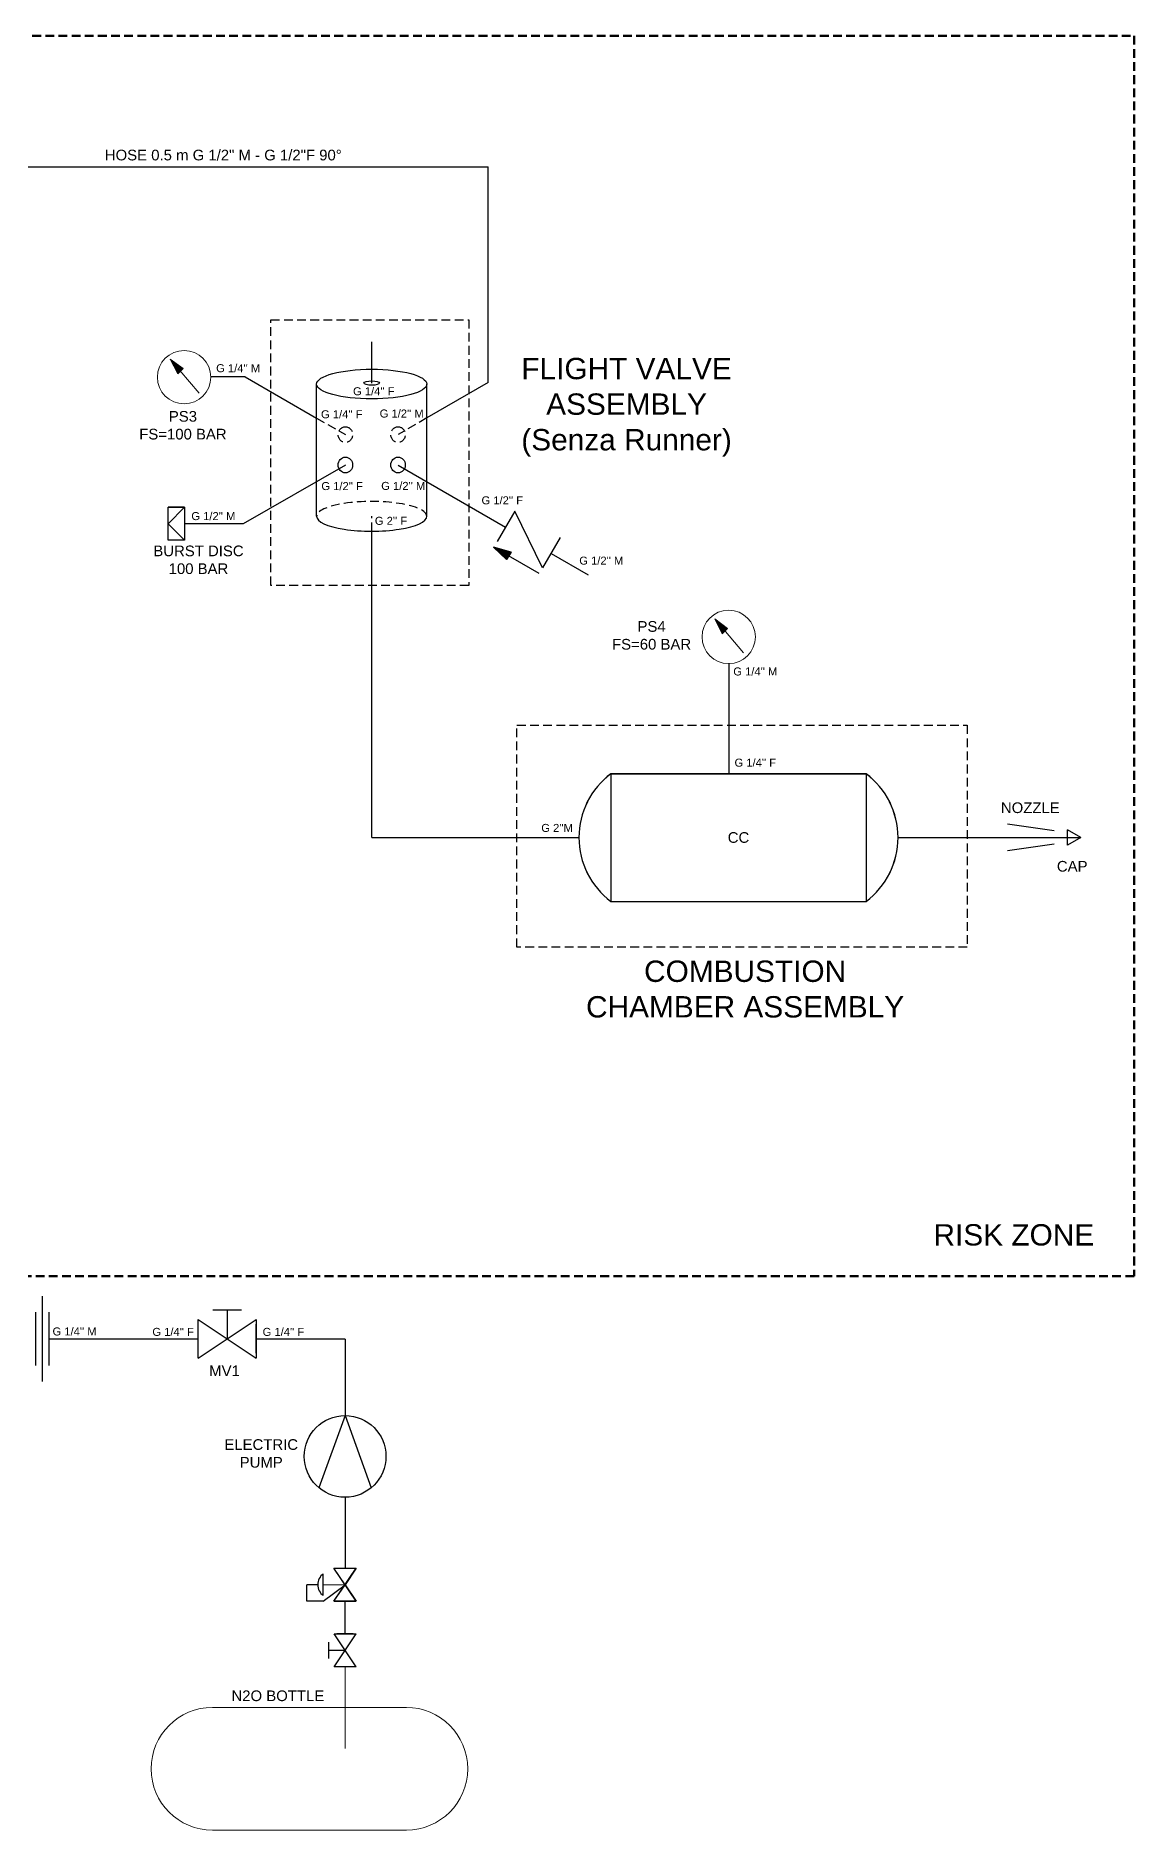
# Model space of a CAD drawing. Header units: inches. Extents: x 39.8 to 90.1, y -13.6 to 27.5.
# Drawn here: x 65.03 to 90.13, y -13.56 to 27.45 of the extents above; entities that cross this region are included whole.
import ezdxf
from ezdxf.enums import TextEntityAlignment as Align

# ---------------------------------------------------------------- set-up
doc = ezdxf.new("R2010")
doc.units = ezdxf.units.IN
doc.header["$MEASUREMENT"] = 0
doc.linetypes.add('TransientTextAxis', pattern=[0.3, 0.2, -0.1, 0, 0])
doc.layers.add('SYMS', color=7, linetype='Continuous')
doc.layers.add('WIRES', color=7, linetype='Continuous')
doc.styles.add('SIMPLEX', font='SIMPLEX')
doc.styles.add('WD', font='romans.shx')

# ---------------------------------------------------------------- blocks, each defined once
blk = doc.blocks.new('VGVA1_CHECK_VALVE1')
blk.add_hatch(color=256).paths.add_polyline_path([(-0.344, 0.379), (-0.406, 0.129), (-0.281, 0.129)])
at = {"ltscale": 3.2258}
for p, q in [((-0.344, 0.379), (-0.406, 0.129)), ((-0.344, -0.371), (-0.344, 0.379)), ((-0.344, 0.379), (-0.281, 0.129)), ((-0.25, -0.375), (0.25, 0.375)), ((0.25, 0.375), (-0.25, 0.375)), ((-0.281, 0.129), (-0.406, 0.129)), ((0.25, -0.375), (-0.25, -0.375))]:
    blk.add_line(p, q, dxfattribs=at)
at = {"ltscale": 25.4, "flags": 128}
blk.add_lwpolyline([(-0.344, 0.379), (-0.406, 0.129), (-0.281, 0.129)], close=True, dxfattribs=at)
at = {"style": 'WD'}
for tag, p, height in [('X2TERM02', (0, 0.375), 0.005), ('TERM02', (0.013, 0.395), 0.0625), ('RATING1', (0.285, -0.046), 0.125), ('DESC1', (0.285, -0.262), 0.125), ('X8TERM01', (0, -0.375), 0.005), ('TERM01', (0.024, -0.447), 0.0625), ('DESC2', (0.285, -0.446), 0.125), ('DESC3', (0.285, -0.636), 0.125), ('WDTAGALT', (0.285, -0.809), 0.125)]:
    blk.add_attdef(tag, p, '', height=height, dxfattribs=at)
blk.add_attdef('XREF', text='', height=0.0625, rotation=0.0625, dxfattribs=at).set_placement((0.379, 0.352), align=Align.TOP_CENTER)
at = {"style": 'WD', "flags": 1}
for tag, p in [('INST', (-0.432, 0.099)), ('LOC', (-0.432, -0.077)), ('TAG1', (-0.432, -0.266))]:
    blk.add_attdef(tag, text='', height=0.125, dxfattribs=at).set_placement(p, align=Align.RIGHT)
for tag, p in [('WDTYPE', (-0.414, -0.343)), ('FAMILY', (-0.407, -0.379)), ('CAT', (-0.407, -0.423)), ('MFG', (-0.405, -0.454)), ('ASSYCODE', (-0.377, -0.483))]:
    blk.add_attdef(tag, text='', height=0.01, dxfattribs=at).set_placement(p, align=Align.CENTER)
blk = doc.blocks.new('HMT1_PRESSURE_GAUGE')
blk.add_hatch(color=7).paths.add_polyline_path([(-0.13, 0.17), (-0.06, 0.03), (-0.01, 0.08)])
at = {"color": 7, "linetype": 'Continuous', "lineweight": 0, "ltscale": 645.15999}
for p, q in [((-0.13, 0.17), (0.14, -0.15)), ((-0.13, 0.17), (-0.06, 0.03)), ((-0.13, 0.17), (-0.01, 0.08)), ((-0.06, 0.03), (-0.01, 0.08))]:
    blk.add_line(p, q, dxfattribs=at)
at = {"color": 255, "linetype": 'Continuous', "lineweight": 0, "ltscale": 25.4, "flags": 128}
blk.add_lwpolyline([(-0.13, 0.17), (-0.06, 0.03), (-0.01, 0.08)], close=True, dxfattribs=at)
at = {"color": 7, "linetype": 'Continuous', "lineweight": 0, "ltscale": 645.15999}
blk.add_circle((0, 0), 0.25, dxfattribs=at)
at = {"style": 'WD', "width": 0.7}
for tag, p in [('INST', (-0.01, 0.531)), ('TAG1', (-0.01, 0.281)), ('LOC', (-0.01, 0.406)), ('DESC1', (0.021, -0.375)), ('DESC2', (0.021, -0.5)), ('WDTAGALT', (0.021, -0.75)), ('DESC3', (0.021, -0.625))]:
    blk.add_attdef(tag, text='', height=0.0938, dxfattribs=at).set_placement(p, align=Align.CENTER)
blk.add_attdef('TERM01', text='', height=0.0625, dxfattribs=at).set_placement((-0.281, 0.031), align=Align.RIGHT)
at = {"style": 'WD'}
for tag, p, height, flags in [('X4TERM01', (-0.25, 0), 0.005, 1), ('X1TERM02', (0.25, 0), 0.005, 1), ('FAMILY', (-0.052, -0.062), 0.01, 9), ('WDBLKNAM', (-0.052, -0.187), 0.01, 9)]:
    blk.add_attdef(tag, p, '', height=height, dxfattribs=dict(at, flags=flags))
at = {"flags": 1}
blk.add_attdef('WDTYPE', (0.094, 0.094), '', height=0.01, dxfattribs=at)
at = {"style": 'WD', "width": 0.7}
for tag, p, height in [('TERM02', (0.281, 0.031), 0.0625), ('RATING1', (0.281, -0.187), 0.0938)]:
    blk.add_attdef(tag, p, '', height=height, dxfattribs=at)
at = {"style": 'WD'}
blk.add_attdef('XREF', text='', height=0.0625, dxfattribs=at).set_placement((-0.281, -0.156), align=Align.RIGHT)
at = {"linetype": 'Continuous', "style": 'WD', "flags": 9}
for tag, p in [('ASSYCODE', (-0.052, -0.156)), ('CAT', (-0.052, -0.094)), ('MFG', (-0.052, -0.125))]:
    blk.add_attdef(tag, p, '', height=0.01, dxfattribs=at)
blk = doc.blocks.new('HGVA1_RUPTURE_DISK_PRES')
at = {"ltscale": 3.2258}
for p, q in [((-0.375, 0), (0.375, 0)), ((-0.375, -0.375), (-0.375, 0)), ((0, 0), (-0.375, -0.375)), ((0, 0), (0.375, -0.375)), ((0.375, -0.375), (0.375, 0))]:
    blk.add_line(p, q, dxfattribs=at)
at = {"ltscale": 25.4, "flags": 128}
blk.add_lwpolyline([(-0.375, 0), (0.375, 0), (0.375, -0.375), (-0.375, -0.375)], close=True, dxfattribs=at)
at = {"style": 'WD', "flags": 1}
for tag, p in [('INST', (-0.45, 0.29)), ('TAG1', (-0.449, -0.076)), ('LOC', (-0.45, 0.108))]:
    blk.add_attdef(tag, text='', height=0.125, dxfattribs=at).set_placement(p, align=Align.RIGHT)
at = {"style": 'WD'}
for tag, p, height in [('X2TERM02', (0, 0), 0.005), ('TERM02', (0.017, 0.012), 0.0625), ('X8TERM01', (0, -0.375), 0.005), ('TERM01', (0.028, -0.463), 0.0625), ('RATING1', (0.388, -0.187), 0.125), ('DESC1', (0.388, -0.375), 0.125), ('WDTAGALT', (0.388, -0.918), 0.125), ('DESC2', (0.388, -0.559), 0.125), ('DESC3', (0.388, -0.749), 0.125)]:
    blk.add_attdef(tag, p, '', height=height, dxfattribs=at)
blk.add_attdef('XREF', text='', height=0.0625, rotation=0.0625, dxfattribs=at).set_placement((0.526, 0.043), align=Align.TOP_CENTER)
at = {"style": 'WD', "flags": 1}
for tag, p in [('FAMILY', (-0.626, -0.321)), ('CAT', (-0.626, -0.365)), ('WDTYPE', (-0.612, -0.274)), ('MFG', (-0.625, -0.397)), ('ASSYCODE', (-0.597, -0.426))]:
    blk.add_attdef(tag, text='', height=0.01, dxfattribs=at).set_placement(p, align=Align.CENTER)
blk = doc.blocks.new('HV1_HOR_VESSEL')
at = {"ltscale": 3.2258}
for p, q in [((-0.75, 0.375), (0.75, 0.375)), ((-0.75, 0.375), (-0.75, -0.375)), ((0.75, 0.375), (0.75, -0.375)), ((-0.75, -0.375), (0.75, -0.375))]:
    blk.add_line(p, q, dxfattribs=at)
at = {"ltscale": 25.4, "flags": 128}
blk.add_lwpolyline([(0.75, 0.375), (-0.75, 0.375, 0.5), (-0.75, -0.375), (0.75, -0.375, 0.5)], format="xyb", close=True, dxfattribs=at)
at = {"ltscale": 3.2258}
for centre, start, end in [((-0.469, 0), 126.8699, 233.1301), ((0.469, 0), 306.8699, 53.1301)]:
    blk.add_arc(centre, 0.469, start, end, dxfattribs=at)
at = {"style": 'WD', "flags": 1}
for tag, p in [('FAMILY', (-0.939, 0.416)), ('WDTYPE', (-1.112, 0.355)), ('CAT', (-0.942, 0.384)), ('MFG', (-0.94, 0.349)), ('ASSYCODE', (-0.912, 0.314))]:
    blk.add_attdef(tag, text='', height=0.01, dxfattribs=at).set_placement(p, align=Align.CENTER)
at = {"style": 'WD'}
for tag, p, height in [('TERM04', (0.018, 0.384), 0.0625), ('X2TERM04', (0, 0.375), 0.005), ('X4TERM01', (-0.936, 0), 0.005), ('X1TERM03', (0.936, 0), 0.005), ('TERM03', (0.961, 0.027), 0.0625), ('RATING1', (0.964, -0.213), 0.125), ('DESC1', (0.964, -0.43), 0.125), ('X8TERM02', (0, -0.375), 0.005), ('TERM02', (-0.002, -0.479), 0.0625), ('DESC2', (0.964, -0.614), 0.125), ('DESC3', (0.964, -0.803), 0.125), ('WDTAGALT', (0.975, -0.991), 0.125)]:
    blk.add_attdef(tag, p, '', height=height, dxfattribs=at)
blk.add_attdef('XREF', (0.866, 0.358), '', height=0.0625, rotation=0.0625, dxfattribs=at)
for tag, p in [('INST', (0.038, 0.126)), ('LOC', (0.027, -0.057)), ('TAG1', (0.026, -0.242))]:
    blk.add_attdef(tag, text='', height=0.125, dxfattribs=at).set_placement(p, align=Align.CENTER)
blk.add_attdef('TERM01', text='', height=0.0625, dxfattribs=at).set_placement((-0.979, 0.021), align=Align.RIGHT)
blk = doc.blocks.new('VMT1_PRESSURE_GAUGE')
blk.add_hatch(color=7).paths.add_polyline_path([(-0.13, 0.17), (-0.06, 0.03), (-0.01, 0.08)])
at = {"color": 7, "linetype": 'Continuous', "lineweight": 0, "ltscale": 645.15999}
for p, q in [((-0.13, 0.17), (0.14, -0.15)), ((-0.13, 0.17), (-0.06, 0.03)), ((-0.13, 0.17), (-0.01, 0.08)), ((-0.06, 0.03), (-0.01, 0.08))]:
    blk.add_line(p, q, dxfattribs=at)
at = {"color": 255, "linetype": 'Continuous', "lineweight": 0, "ltscale": 25.4, "flags": 128}
blk.add_lwpolyline([(-0.13, 0.17), (-0.06, 0.03), (-0.01, 0.08)], close=True, dxfattribs=at)
at = {"color": 7, "linetype": 'Continuous', "lineweight": 0, "ltscale": 645.15999}
blk.add_circle((0, 0), 0.25, dxfattribs=at)
at = {"style": 'WD', "width": 0.7}
for tag, p, height in [('TERM01', (0.031, 0.281), 0.0625), ('INST', (0.275, 0.156), 0.0938), ('TAG1', (0.275, -0.094), 0.0938), ('LOC', (0.275, 0.031), 0.0938), ('RATING1', (0.219, -0.25), 0.0938), ('TERM02', (0.031, -0.344), 0.0625)]:
    blk.add_attdef(tag, p, '', height=height, dxfattribs=at)
for tag, p in [('DESC1', (-0.287, 0.187)), ('DESC2', (-0.287, 0.062)), ('DESC3', (-0.287, -0.063)), ('WDTAGALT', (-0.287, -0.188))]:
    blk.add_attdef(tag, text='', height=0.0938, dxfattribs=at).set_placement(p, align=Align.RIGHT)
at = {"style": 'WD'}
for tag, p, height, flags in [('X2TERM01', (0, 0.25), 0.005, 1), ('FAMILY', (-0.094, -0.094), 0.01, 9), ('WDBLKNAM', (-0.095, -0.219), 0.01, 9), ('X8TERM02', (0, -0.25), 0.005, 1)]:
    blk.add_attdef(tag, p, '', height=height, dxfattribs=dict(at, flags=flags))
at = {"flags": 1}
blk.add_attdef('WDTYPE', (0.094, 0.062), '', height=0.01, dxfattribs=at)
at = {"linetype": 'Continuous', "style": 'WD', "flags": 9}
for tag, p in [('CAT', (-0.094, -0.125)), ('MFG', (-0.094, -0.156)), ('ASSYCODE', (-0.094, -0.188))]:
    blk.add_attdef(tag, p, '', height=0.01, dxfattribs=at)
at = {"style": 'WD'}
blk.add_attdef('XREF', text='', height=0.0625, dxfattribs=at).set_placement((-0.25, -0.281), align=Align.RIGHT)
blk = doc.blocks.new('HNZ1_NOZEL')
for p, q in [((0, 0), (0.75, 0)), ((0.5, 0.062), (0.062, 0.125)), ((0.625, -0.072), (0.625, 0.072)), ((0.75, 0), (0.625, 0.072)), ((0.75, 0), (0.625, -0.072)), ((0.5, -0.062), (0.062, -0.125))]:
    blk.add_line(p, q)
at = {"style": 'WD', "width": 0.625}
for tag, p in [('INST', (0.344, 0.531)), ('TAG1', (0.344, 0.219)), ('LOC', (0.344, 0.375)), ('DESC1', (0.344, -0.312)), ('DESC2', (0.344, -0.469)), ('DESC3', (0.344, -0.625)), ('WDTAGALT', (0.344, -0.781))]:
    blk.add_attdef(tag, text='', height=0.125, dxfattribs=at).set_placement(p, align=Align.CENTER)
blk.add_attdef('TERM01', text='', height=0.0625, dxfattribs=at).set_placement((0, 0.031), align=Align.RIGHT)
at = {"style": 'WD'}
for tag, p, height, flags in [('X4TERM01', (0, 0), 0.005, 1), ('WDTYPE', (0.062, 0.062), 0.01, 1), ('WDBLKNAM', (0.779, -0.063), 0.01, 9), ('FAMILY', (0.781, -0.094), 0.01, 9)]:
    blk.add_attdef(tag, p, '', height=height, dxfattribs=dict(at, flags=flags))
at = {"style": 'WD', "width": 0.625}
blk.add_attdef('RATING1', (0.812, -0.031), '', height=0.125, dxfattribs=at)
at = {"style": 'WD'}
blk.add_attdef('XREF', text='', height=0.0625, dxfattribs=at).set_placement((-0.063, -0.156), align=Align.RIGHT)
at = {"linetype": 'Continuous', "style": 'WD', "flags": 9}
for tag, p in [('CAT', (0.781, -0.125)), ('MFG', (0.781, -0.156)), ('ASSYCODE', (0.781, -0.188))]:
    blk.add_attdef(tag, p, '', height=0.01, dxfattribs=at)
blk = doc.blocks.new('HTK1_PRESSURIZED_RESERVOIR')
at = {"color": 7, "linetype": 'Continuous', "lineweight": 0, "ltscale": 645.15999}
for p, q in [((0, -0.25), (0, 0)), ((-0.4062, -0.1246), (0.1875, -0.1246)), ((-0.4062, -0.5004), (0.1875, -0.5004))]:
    blk.add_line(p, q, dxfattribs=at)
for centre, start, end in [((-0.4062, -0.3125), 90, 270), ((0.1875, -0.3125), 270, 90)]:
    blk.add_arc(centre, 0.1879, start, end, dxfattribs=at)
at = {"style": 'WD', "width": 0.7}
for tag, p in [('INST', (-0.0708, 0.2187)), ('LOC', (-0.0708, 0.0625)), ('TAG1', (-0.0708, -0.0938))]:
    blk.add_attdef(tag, text='', height=0.125, dxfattribs=at).set_placement(p, align=Align.RIGHT)
at = {"style": 'WD'}
for tag, p, height, flags in [('X2TERM01', (0, 0), 0.005, 1), ('FAMILY', (-0.2583, -0.25), 0.01, 9), ('WDBLKNAM', (-0.2589, -0.375), 0.01, 9)]:
    blk.add_attdef(tag, p, '', height=height, dxfattribs=dict(at, flags=flags))
at = {"style": 'WD', "width": 0.7}
for tag, p, height in [('TERM01', (0.0312, -0.0938), 0.0625), ('RATING1', (0.4062, -0.375), 0.125)]:
    blk.add_attdef(tag, p, '', height=height, dxfattribs=at)
at = {"linetype": 'Continuous', "style": 'WD', "flags": 9}
for tag, p in [('CAT', (-0.2583, -0.2813)), ('MFG', (-0.2583, -0.3125)), ('ASSYCODE', (-0.2583, -0.3438))]:
    blk.add_attdef(tag, p, '', height=0.01, dxfattribs=at)
at = {"style": 'WD'}
blk.add_attdef('XREF', text='', height=0.0625, dxfattribs=at).set_placement((-0.625, -0.375), align=Align.RIGHT)
at = {"flags": 1}
blk.add_attdef('WDTYPE', (-0.2583, -0.4375), '', height=0.01, dxfattribs=at)
at = {"style": 'WD', "width": 0.7}
for tag, p in [('DESC1', (-0.1333, -0.6563)), ('DESC2', (-0.1333, -0.8125)), ('DESC3', (-0.1333, -1)), ('WDTAGALT', (-0.1333, -1.1563))]:
    blk.add_attdef(tag, text='', height=0.125, dxfattribs=at).set_placement(p, align=Align.CENTER)
blk = doc.blocks.new('VGVA1_BACK_PRESS_REG')
at = {"ltscale": 3.2258}
for p, q in [((-0.875, -0.375), (-0.875, 0)), ((-0.625, 0), (-0.875, 0)), ((-0.5, -0.375), (0, 0)), ((-0.254, -0.375), (0.254, 0.375)), ((0.254, -0.375), (-0.254, 0.375)), ((-0.254, 0.375), (0.254, 0.375)), ((-0.5, -0.375), (-0.875, -0.375)), ((-0.254, -0.375), (0.254, -0.375))]:
    blk.add_line(p, q, dxfattribs=at)
at = {"color": 7, "linetype": 'Continuous', "lineweight": 0, "ltscale": 3.2258}
for p, q in [((-0.5, -0.25), (-0.5, 0.25)), ((0, 0), (-0.5, 0))]:
    blk.add_line(p, q, dxfattribs=at)
at = {"ltscale": 25.4}
for p, q in [((-0.5, -0.25), (-0.5, 0.25)), ((-0.254, 0.375), (0.254, 0.375)), ((0, 0), (-0.254, 0.375)), ((-0.254, -0.375), (0, 0)), ((0.254, 0.375), (0, 0)), ((0, 0), (0.254, -0.375)), ((0.254, -0.375), (-0.254, -0.375))]:
    blk.add_line(p, q, dxfattribs=at)
at = {"color": 7, "linetype": 'Continuous', "lineweight": 0, "ltscale": 3.2258}
blk.add_arc((-0.312, 0), 0.312, 126.8699, 233.1301, dxfattribs=at)
at = {"ltscale": 25.4}
blk.add_arc((-0.312, 0), 0.312, 126.8699, 233.1301, dxfattribs=at)
at = {"style": 'WD', "flags": 1}
for tag, p in [('TAG1', (-0.725, 0.323)), ('INST', (-0.697, 0.693)), ('LOC', (-0.715, 0.532))]:
    blk.add_attdef(tag, text='', height=0.125, dxfattribs=at).set_placement(p, align=Align.RIGHT)
at = {"style": 'WD'}
for tag, p, height in [('TERM01', (0.028, 0.391), 0.0625), ('X4TERM03', (-0.875, 0), 0.005), ('TERM03', (-0.847, 0.016), 0.0625), ('X2TERM01', (0, 0.375), 0.005), ('RATING1', (0.3, 0.011), 0.125), ('X8TERM02', (0, -0.375), 0.005), ('TERM02', (0.038, -0.449), 0.0625), ('DESC1', (0.3, -0.205), 0.125), ('DESC2', (0.3, -0.389), 0.125), ('WDTAGALT', (0.3, -0.769), 0.125), ('DESC3', (0.3, -0.579), 0.125)]:
    blk.add_attdef(tag, p, '', height=height, dxfattribs=at)
blk.add_attdef('XREF', text='', height=0.0625, rotation=0.0625, dxfattribs=at).set_placement((0.389, 0.375), align=Align.TOP_CENTER)
at = {"style": 'WD', "flags": 1}
for tag, p in [('FAMILY', (-0.813, -0.438)), ('CAT', (-0.813, -0.482)), ('MFG', (-0.811, -0.514)), ('ASSYCODE', (-0.783, -0.543)), ('WDTYPE', (-0.687, -0.477))]:
    blk.add_attdef(tag, text='', height=0.01, dxfattribs=at).set_placement(p, align=Align.CENTER)
blk = doc.blocks.new('VGVA1_SCREW_DOWN_VALVE')
for p, q in [((0.25, -0.375), (-0.25, 0.375)), ((-0.25, -0.375), (0.25, 0.375)), ((-0.25, 0.375), (0.25, 0.375)), ((0.187, 0.375), (-0.188, 0.375)), ((-0.375, -0.188), (-0.375, 0.187)), ((-0.375, 0), (0, 0)), ((0.25, -0.375), (-0.25, -0.375)), ((0.187, -0.375), (-0.188, -0.375))]:
    blk.add_line(p, q)
at = {"style": 'WD', "width": 0.7, "flags": 1}
blk.add_attdef('TAG1', text='', height=0.125, dxfattribs=at).set_placement((-0.476, 0.108), align=Align.RIGHT)
at = {"style": 'WD'}
for tag, p, height in [('X2TERM02', (0, 0.375), 0.005), ('TERM02', (0.009, 0.388), 0.0625), ('RATING1', (0.272, -0.134), 0.125), ('DESC1', (0.272, -0.35), 0.125), ('X8TERM01', (0, -0.375), 0.005), ('TERM01', (0.026, -0.447), 0.0625), ('DESC2', (0.272, -0.534), 0.125), ('DESC3', (0.272, -0.724), 0.125), ('WDTAGALT', (0.272, -0.9), 0.125)]:
    blk.add_attdef(tag, p, '', height=height, dxfattribs=at)
blk.add_attdef('XREF', text='', height=0.0625, rotation=0.0625, dxfattribs=at).set_placement((0.4, 0.326), align=Align.TOP_CENTER)
at = {"style": 'WD', "width": 0.7}
for tag, p in [('INST', (-0.476, -0.068)), ('LOC', (-0.476, -0.235))]:
    blk.add_attdef(tag, text='', height=0.125, dxfattribs=at).set_placement(p, align=Align.RIGHT)
at = {"style": 'WD', "flags": 1}
for tag, p in [('WDTYPE', (-0.168, -0.021)), ('FAMILY', (-0.158, -0.04)), ('CAT', (-0.158, -0.085)), ('MFG', (-0.157, -0.116)), ('ASSYCODE', (-0.129, -0.145))]:
    blk.add_attdef(tag, text='', height=0.01, dxfattribs=at).set_placement(p, align=Align.CENTER)
blk = doc.blocks.new('VFI1_UNION')
at = {"ltscale": 3.2258}
for p, q in [((-0.4, -0.063), (0.4, -0.063)), ((-0.25, 0), (0.25, 0)), ((-0.25, -0.125), (0.25, -0.125))]:
    blk.add_line(p, q, dxfattribs=at)
at = {"style": 'WD'}
blk.add_attdef('WDTAGALT', text='', height=0.125, dxfattribs=at).set_placement((-0.035, 0.116), align=Align.RIGHT)
for tag, p, height in [('RATING1', (0.136, 0.123), 0.125), ('X2TERM02', (0, 0), 0.005), ('TERM02', (0.008, 0.013), 0.0625), ('X8TERM01', (0, -0.125), 0.005), ('TERM01', (0.017, -0.206), 0.0625), ('DESC1', (-0.937, -0.297), 0.125), ('DESC2', (-0.937, -0.481), 0.125), ('DESC3', (-0.937, -0.671), 0.125)]:
    blk.add_attdef(tag, p, '', height=height, dxfattribs=at)
at = {"style": 'WD', "flags": 1}
for tag, height, p in [('WDTYPE', 0.01, (0.506, -0.167)), ('FAMILY', 0.01, (0.614, -0.146)), ('INST', 0.125, (0.078, -0.384)), ('CAT', 0.01, (0.614, -0.19)), ('MFG', 0.01, (0.615, -0.222)), ('ASSYCODE', 0.01, (0.643, -0.251)), ('LOC', 0.125, (0.054, -0.545)), ('TAG1', 0.125, (0.072, -0.755))]:
    blk.add_attdef(tag, text='', height=height, dxfattribs=at).set_placement(p, align=Align.CENTER)
at = {"style": 'WD'}
blk.add_attdef('XREF', text='', height=0.0625, rotation=0.0625, dxfattribs=at).set_placement((0.597, -0.011), align=Align.TOP_CENTER)

msp = doc.modelspace()

# ---------------------------------------------------------------- linework, layer by layer
for p, q in [((60.145, 24.461), (75.366, 24.461)), ((75.366, 19.526), (75.366, 24.461)), ((72.706, 19.515), (72.706, 20.461)), ((69.814, 19.66), (69.036, 19.66)), ((69.814, 19.66), (71.447, 18.717)), ((71.447, 16.47), (71.447, 19.499)), ((75.366, 19.526), (73.966, 18.718)), ((73.966, 16.47), (73.966, 19.493)), ((72.104, 17.643), (69.77, 16.295)), ((73.308, 17.643), (75.765, 16.224)), ((69.77, 16.295), (68.426, 16.295)), ((72.706, 10.762), (72.706, 16.13)), ((76.804, 15.624), (77.65, 15.136)), ((80.878, 10.586), (80.878, 13.105)), ((72.706, 9.128), (72.706, 10.762)), ((72.706, 9.128), (77.443, 9.128)), ((84.734, 9.128), (88.61, 9.128)), ((68.742, -2.335), (65.336, -2.334)), ((69.416, -2.335), (69.39, -2.335)), ((72.098, -2.336), (70.064, -2.335)), ((72.098, -4.081), (71.498, -5.73)), ((72.098, -4.081), (72.695, -5.733))]:
    msp.add_line(p, q)
at = {"linetype": 'TransientTextAxis'}
for p, q in [((71.447, 18.717), (72.104, 18.338)), ((73.966, 18.718), (73.308, 18.338)), ((72.706, 16.13), (72.706, 16.47))]:
    msp.add_line(p, q, dxfattribs=at)
at = {"color": 240, "linetype": 'TransientTextAxis', "lineweight": 200, "true_color": 0xed1f24}
msp.add_lwpolyline([(39.75, 27.45), (90.129, 27.45), (90.129, -0.898), (39.75, -0.898)], close=True, dxfattribs=at)
at = {"color": 30, "linetype": 'TransientTextAxis', "true_color": 0xf8991e}
for points in [[(70.402, 20.963), (74.923, 20.963), (74.923, 14.892), (70.402, 14.892)], [(76.026, 11.696), (86.316, 11.696), (86.316, 6.624), (76.026, 6.624)]]:
    msp.add_lwpolyline(points, close=True, dxfattribs=at)
msp.add_circle((72.098, -5.015), 0.934)
for centre, major_axis, ratio in [((72.706, 19.492), (-1.259, 0), 0.269859), ((72.706, 19.515), (-0.178, 0), 0.269917), ((72.104, 17.643), (0, 0.18), 0.915912), ((73.308, 17.643), (0, 0.18), 0.915912)]:
    msp.add_ellipse(centre, major_axis=major_axis, ratio=ratio)
at = {"linetype": 'TransientTextAxis'}
for centre in [(72.104, 18.338), (73.308, 18.338)]:
    msp.add_ellipse(centre, major_axis=(0, 0.18), ratio=0.915912, dxfattribs=at)
msp.add_ellipse((72.706, 16.47), major_axis=(1.259, 0), ratio=0.269859, start_param=6.282429, end_param=9.426756, dxfattribs=at)
msp.add_ellipse((72.706, 16.47), major_axis=(-1.259, 0), ratio=0.269859, start_param=6.282429, end_param=9.426756)
at = {"layer": 'WIRES'}
for p, q in [((72.098, -2.336), (72.098, -4.081)), ((72.098, -5.949), (72.098, -7.572)), ((72.098, -9.072), (72.098, -8.322))]:
    msp.add_line(p, q, dxfattribs=at)

# ---------------------------------------------------------------- block references
at = {"layer": 'SYMS'}
for name, p, xscale, yscale, zscale in [('HMT1_PRESSURE_GAUGE', (68.419, 19.65), 2.438902001164822, 2.438902001164822, 2.438902001164822), ('VMT1_PRESSURE_GAUGE', (80.864, 13.714), 2.438902001164822, 2.438902001164822, 2.438902001164822), ('HV1_HOR_VESSEL', (81.088, 9.128), 3.888556715438851, 3.888556715438851, 3.888556715438851), ('HNZ1_NOZEL', (87.088, 9.128), 2.434075251804286, 2.434075251804286, 2.434075251804286), ('HTK1_PRESSURIZED_RESERVOIR', (72.098, -9.822), 7.462734260569758, 7.462734260569758, 7.462734260569758)]:
    msp.add_blockref(name, p, dxfattribs=dict(at, xscale=xscale, yscale=yscale, zscale=zscale))
at = {"layer": 'SYMS', "rotation": 90}
msp.add_blockref('HGVA1_RUPTURE_DISK_PRES', (68.051, 16.302), dxfattribs=at)
at = {"layer": 'SYMS'}
for name, p, xscale, yscale, zscale, rotation in [('VGVA1_CHECK_VALVE1', (76.293, 15.939), 1.6, 1.6, 2, 59.99999999999999), ('VFI1_UNION', (65.031, -2.326), 2.438902001164822, 2.438902001164822, 2.438902001164822, 90), ('VGVA1_SCREW_DOWN_VALVE', (69.403, -2.326), 1.763562869648922, 1.763562869648922, 1.763562869648922, 270)]:
    msp.add_blockref(name, p, dxfattribs=dict(at, xscale=xscale, yscale=yscale, zscale=zscale, rotation=rotation))
for name, p in [('VGVA1_BACK_PRESS_REG', (72.098, -7.947)), ('VGVA1_SCREW_DOWN_VALVE', (72.098, -9.447))]:
    msp.add_blockref(name, p, dxfattribs=at)

# ---------------------------------------------------------------- texts
at = {"color": 1, "attachment_point": 5, "style": 'SIMPLEX'}
for s, width, heights, insert, char_height in [('\\A1;{\\fArial|b0|i0|c0|p34;\\C152;\\c12285479;HOSE 0.5 m G 1/2" M - G 1/2"F 90°}', 7.70294, [0.417], (69.314, 24.725), 0.24389), ('{\\fArial|b0|i0|c0|p34;\\C30;\\c2005496;FLIGHT VALVE ASSEMBLY\\P(Senza Runner)}', 6.69679, [0], (78.53, 18.961), 0.48778), ("\\A1;{\\fArial|b0|i0|c0|p34;\\C85;\\c4766296;G 1/4'' M}", 1.24657, [0], (69.654, 19.854), 0.18292), ("\\A1;{\\fArial|b0|i0|c0|p34;\\C85;\\c4766296;G 1/4'' F}", 1.24657, [0], (72.754, 19.327), 0.18292), ('{\\fArial|b0|i0|c0|p34;\\C152;\\c12285479;PS3\\PFS=100 BAR}', 3.62001, [0], (68.392, 18.55), 0.24389), ("\\A1;{\\fArial|b0|i0|c0|p34;\\C85;\\c4766296;G 1/4'' F}", 1.24657, [0], (72.022, 18.801), 0.18292), ("\\A1;{\\fArial|b0|i0|c0|p34;\\C85;\\c4766296;G 1/2'' M}", 1.24657, [0], (73.391, 18.818), 0.18292), ("\\A1;{\\fArial|b0|i0|c0|p34;\\C85;\\c4766296;G 1/2'' F}", 1.18659, [0], (72.03, 17.16), 0.18292), ("\\A1;{\\fArial|b0|i0|c0|p34;\\C85;\\c4766296;G 1/2'' M}", 1.24657, [0], (73.426, 17.164), 0.18292), ("\\A1;{\\fArial|b0|i0|c0|p34;\\C85;\\c4766296;G 1/2'' F}", 1.24657, [0], (75.69, 16.834), 0.18292), ("\\A1;{\\fArial|b0|i0|c0|p34;\\C85;\\c4766296;G 1/2'' M}", 1.24657, [0], (69.087, 16.474), 0.18292), ("\\A1;{\\fArial|b0|i0|c0|p34;\\C85;\\c4766296;G 2'' F}", 1.24657, [0], (73.146, 16.366), 0.18292), ('{\\fArial|b0|i0|c0|p34;\\C152;\\c12285479;BURST DISC\\P100 BAR}', 3.62001, [0], (68.747, 15.475), 0.24389), ("\\A1;{\\fArial|b0|i0|c0|p34;\\C85;\\c4766296;G 1/2'' M}", 1.24657, [0], (77.952, 15.456), 0.18292), ('{\\fArial|b0|i0|c0|p34;\\C152;\\c12285479;PS4\\PFS=60 BAR}', 3.62001, [0], (79.102, 13.748), 0.24389), ("\\A1;{\\fArial|b0|i0|c0|p34;\\C85;\\c4766296;G 1/4'' M}", 1.24657, [0], (81.472, 12.923), 0.18292), ("\\A1;{\\fArial|b0|i0|c0|p34;\\C85;\\c4766296;G 1/4'' F}", 1.24657, [0], (81.472, 10.839), 0.18292), ('{\\fArial|b0|i0|c0|p34;\\C152;\\c12285479;NOZZLE}', 3.62001, [0], (87.757, 9.808), 0.24389), ("\\A1;{\\fArial|b0|i0|c0|p34;\\C85;\\c4766296;G 2''M}", 1.24657, [0.189], (76.942, 9.347), 0.18292), ('{\\fArial|b0|i0|c0|p34;\\C152;\\c12285479;CC}', 3.62001, [0], (81.088, 9.128), 0.24389), ('{\\fArial|b0|i0|c0|p34;\\C152;\\c12285479;CAP}', 3.62001, [0], (88.714, 8.47), 0.24389), ('{\\fArial|b0|i0|c0|p34;\\C30;\\c2005496;COMBUSTION CHAMBER ASSEMBLY}', 7.61597, [0], (81.239, 5.663), 0.48778), ('{\\fArial|b0|i0|c0|p34;\\C240;\\c2367469;RISK ZONE}', 6.69679, [0], (87.38, 0.045), 0.48778), ("\\A1;{\\fArial|b0|i0|c0|p34;\\C85;\\c4766296;G 1/4'' M}", 1.24657, [0], (65.915, -2.161), 0.18292), ("\\A1;{\\fArial|b0|i0|c0|p34;\\C85;\\c4766296;G 1/4\\H1x;'' F}", 1.24657, [0], (68.168, -2.171), 0.18292), ("\\A1;{\\fArial|b0|i0|c0|p34;\\C85;\\c4766296;G 1/4\\H1x;'' F}", 1.24657, [0], (70.688, -2.171), 0.18292), ('{\\fArial|b0|i0|c0|p34;\\C152;\\c12285479;MV1}', 3.62001, [0], (69.342, -3.059), 0.24389), ('{\\fArial|b0|i0|c0|p34;\\C152;\\c12285479;ELECTRIC\\PPUMP}', 3.62001, [0], (70.181, -4.949), 0.24389), ('{\\fArial|b0|i0|c0|p34;\\C152;\\c12285479;N2O BOTTLE}', 3.62001, [0], (70.561, -10.488), 0.24389)]:
    msp.add_mtext_dynamic_manual_height_columns(s, width=width, gutter_width=2.439, heights=heights, dxfattribs=dict(at, insert=insert, char_height=char_height))

doc.saveas('drawing.dxf')
